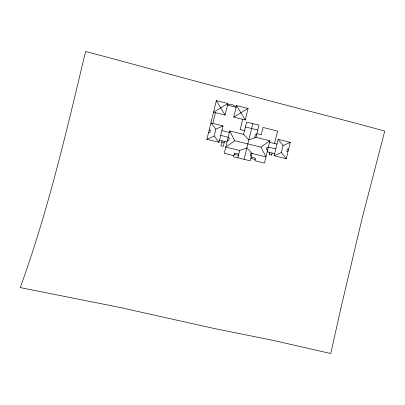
<?xml version="1.0" encoding="UTF-8"?>
<svg xmlns="http://www.w3.org/2000/svg" width="405" height="405" viewBox="0 0 405 405"><rect width="100%" height="100%" fill="white"/><g stroke="black" fill="none" stroke-linecap="round" stroke-linejoin="round"><path stroke-width="0.61" d="M206.909 139.34L214.139 136.08L215.83 129.154L210.919 122.933L223.054 125.899L219.049 142.302L206.909 139.34L216.356 100.663L227.909 103.483L225.089 115.035L213.536 112.215L227.909 103.483M212.822 123.398L215.445 112.681M222.112 140.803L220.877 145.856L223.246 146.433L224.476 141.38M243.638 134.339L246.62 122.128L258.977 125.145L255.99 137.361L248.832 139.877L243.638 134.339L229.726 130.942L224.269 153.282L233.837 155.621M233.731 117.146L236.55 105.594L248.103 108.418L245.278 119.966L233.731 117.146L248.103 108.418M242.701 119.338L240.19 129.6L244.534 130.663M237.902 157.813L239.704 150.452L246.863 147.931L252.057 153.47L250.26 160.831L233.558 156.75L234.46 153.07L238.803 154.133M244.078 159.322L252.796 123.636M256.598 134.87L255.352 134.566L254.745 137.057L269.902 140.758L264.445 163.099L254.877 160.76L255.499 158.213L251.156 157.15M269.092 155.115L269.745 152.437M271.461 155.692L272.114 153.014M274.565 143.502L277.612 131.033L263.012 127.464L261.235 134.738L256.892 133.68M274.139 155.763L278.149 139.355L290.284 142.322L286.279 158.725L274.139 155.763L281.369 152.503L283.06 145.577L278.149 139.355M269.902 140.758L260.982 147.111L234.713 140.697L225.787 147.055L239.704 150.452M215.83 129.154L223.054 125.899M283.06 145.577L290.284 142.322M227.706 104.313L229.711 104.804L232.232 104.541L234.343 105.933L236.348 106.424M227.504 105.143L236.145 107.254M245.435 126.983L257.788 130M221.899 130.638L229.357 132.46M269.533 142.271L276.99 144.094M209.218 129.899L210.458 130.202L209.851 132.693L208.61 132.389M288.583 149.278L287.342 148.974L286.735 151.465L287.975 151.769M220.735 135.407L228.187 137.229M268.368 147.045L275.825 148.868M228.061 137.761L229.301 138.065L228.693 140.555L227.453 140.251M268.242 147.567L266.996 147.263L266.389 149.754L267.634 150.058M219.566 140.181L227.023 142.003M267.204 151.814L274.661 153.637M221.748 142.287L224.117 142.864M269.386 153.925L271.75 154.502M251.449 155.96L250.204 155.657L250.811 153.166L265.969 156.867L260.982 147.111M234.146 154.345L238.489 155.409M250.847 158.426L255.19 159.484M281.369 152.503L286.279 158.725M214.139 136.08L219.049 142.302M236.55 105.594L245.278 119.966M216.356 100.663L225.089 115.035M229.726 130.942L234.713 140.697M340.878 308.215L330.738 353.514L272.276 340.21L212.772 328.192L119.956 307.466L20.25 287.58C48.236 210.721 66.582 130.906 85.592 51.486C136.769 64.866 187.596 79.522 238.894 92.451C287.337 105.983 336.287 117.622 384.75 131.104L361.822 219.566L340.878 308.215"/></g></svg>
